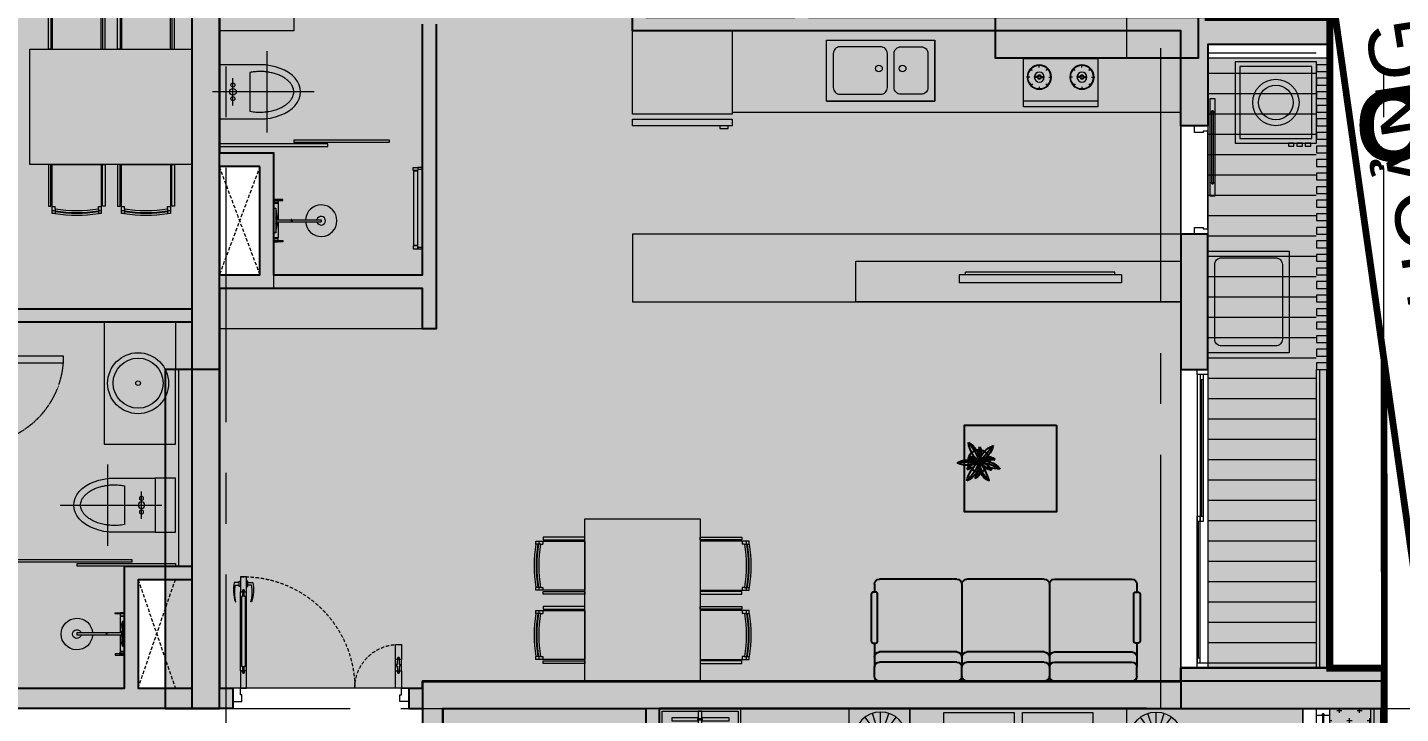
# Model space of a CAD drawing. Header units: millimetres. Extents: x -100356 to 314685, y 446 to 1273965.
# Drawn here: x 71724 to 81863, y 925713 to 930775 of the extents above; entities that cross this region are included whole.
import ezdxf
from ezdxf.enums import TextEntityAlignment as Align

# ---------------------------------------------------------------- set-up
doc = ezdxf.new("R2010")
doc.units = ezdxf.units.MM
for name, pattern in [('A1 - dp$0$DASHED2', [0.375, 0.25, -0.125]), ('A1 - dp$0$HIDDEN', [0.375, 0.25, -0.125]), ('CENTER', [2, 1.25, -0.25, 0.25, -0.25]), ('Dash', [6, 3, -3]), ('DASHED2', [0.375, 0.25, -0.125])]:
    doc.linetypes.add(name, pattern=pattern)
for name, color, linetype, lineweight in [('$0$TUONG 2', 2, 'Continuous', 35), ('20180221 BF$0$TUONG 2', 2, 'Continuous', 25), ('@ color hatch', 7, 'Continuous', 13), ('@LOUVER', 35, 'Continuous', 13), ('A.Concrete', 7, 'Continuous', 25), ('A1 - dp$0$A.Door', 4, 'Continuous', 13), ('A1 - dp$0$A.HACH 250', 250, 'Continuous', 5), ('A1 - dp$0$CUA', 5, 'Continuous', 9), ('A1 - dp$0$FURNITURE', 8, 'Continuous', 5), ('A1 - dp$0$KHCUA', 3, 'Continuous', 13), ('A1 - dp$0$TUONG 2', 2, 'Continuous', 25), ('A3 - dp$0$FURNITURE', 8, 'Continuous', 5), ('A3 - dp$0$TUONG 2', 2, 'Continuous', 25), ('B1 - tb$0$A.Wall', 2, 'Continuous', 25), ('B1 - tb$0$FURNITURE', 8, 'Continuous', 5), ('GJ', 1, 'Continuous', 13), ('Hatch-wall', 251, 'Continuous', 5), ('LC.HA', 250, 'Continuous', 9), ('LGI', 250, 'CENTER', 9), ('luoicot', 30, 'Continuous', 13), ('setback', 1, 'Continuous', 13), ('TEXT', 6, 'Continuous', 20), ('Text 35', 250, 'Continuous', 15), ('VL2 - tb$0$FURNITURE', 8, 'Continuous', 5)]:
    doc.layers.add(name, color=color, linetype=linetype, lineweight=lineweight)
doc.layers.add('STR', color=7, linetype='Continuous')
doc.styles.add('A1 - dp$0$GHICHU-C', font='Font - TrueType - Arial.ttf', dxfattribs={"width": 0.7})
doc.styles.add('ARIAL', font='Font - TrueType - Arial Bold.ttf')
doc.styles.add('arial_eng', font='ARIALNI.TTF')
doc.styles.add('VnArial', font='Font - TrueType - Arial.ttf')

# ---------------------------------------------------------------- blocks, each defined once
blk = doc.blocks.new('A1 - dp$0$A$C4168242D')
for points in [[(300, 750), (300, 0)], [(0, 400), (600, 400)], [(100, 350), (100, 50), (500, 50), (500, 350)], [(157, 276), (443, 276)], [(400, 150), (200, 150)]]:
    blk.add_lwpolyline(points)
for centre, radius in [((250, 150), 15), ((300, 150), 25), ((350, 150), 15)]:
    blk.add_circle(centre, radius)
blk.add_ellipse((300, 350), major_axis=(0, 300), ratio=0.666667, start_param=4.712389, end_param=7.853982)
blk.add_open_spline([(443, 276), (444, 283), (446, 291), (449, 313), (450, 328), (450, 356), (450, 370), (447, 399), (445, 413), (440, 440), (437, 453), (428, 478), (424, 490), (413, 512), (408, 522), (396, 540), (391, 547), (380, 560), (374, 566), (363, 576), (357, 580), (346, 588), (340, 591), (328, 595), (323, 597), (311, 599), (306, 600), (295, 600), (289, 600), (278, 597), (273, 596), (261, 591), (255, 588), (244, 581), (238, 577), (226, 567), (221, 561), (210, 548), (204, 541), (194, 525), (189, 517), (180, 499), (176, 489), (169, 469), (165, 459), (160, 437), (157, 426), (153, 404), (152, 392), (150, 369), (150, 357), (150, 333), (151, 321), (153, 298), (155, 287), (157, 276)], degree=3, knots=[4.428595, 4.428595, 4.428595, 4.428595, 4.521718, 4.521718, 4.681946, 4.681946, 4.842175, 4.842175, 5.002403, 5.002403, 5.162632, 5.162632, 5.32286, 5.32286, 5.483089, 5.483089, 5.615862, 5.615862, 5.748636, 5.748636, 5.88141, 5.88141, 6.014184, 6.014184, 6.146958, 6.146958, 6.279732, 6.279732, 6.412506, 6.412506, 6.545279, 6.545279, 6.678053, 6.678053, 6.810827, 6.810827, 6.943601, 6.943601, 7.076375, 7.076375, 7.209149, 7.209149, 7.341922, 7.341922, 7.474696, 7.474696, 7.60747, 7.60747, 7.740244, 7.740244, 7.873018, 7.873018, 8.005792, 8.005792, 8.137776, 8.137776, 8.137776, 8.137776])
blk = doc.blocks.new('A1 - dp$0$A$C588A0D6B')
for p, q in [((-122, -38), (123, -38)), ((-122, -59), (-122, -38)), ((123, -59), (-122, -59)), ((-11, -64), (-11, -211)), ((9, -65), (9, -211)), ((123, -38), (123, -59)), ((9, -211), (-11, -211)), ((9, -220), (-11, -220)), ((-11, -220), (-11, -507)), ((9, -220), (9, -507)), ((9, -507), (-11, -507))]:
    blk.add_line(p, q)
for points in [[(-178, -37), (-208, -37), (-208, -82), (-178, -82)], [(-208, -37), (-197, -37), (-197, -129), (-208, -129)], [(179, -37), (208, -37), (208, -82), (179, -82)], [(208, -37), (198, -37), (198, -129), (208, -129)]]:
    blk.add_lwpolyline(points, close=True)
blk.add_lwpolyline([(-11, -82), (-171, -82), (-171, -38), (172, -38), (172, -82), (9, -82)])
for centre, radius, start, end in [((0, 431), 505, 255.9943, 268.6524), ((0, 0), 65.5, 243.6552, 296.3448), ((0, 431), 505, 271.0236, 284.0057), ((-8, -215), 5.39, 127.2582, 232.7418), ((6, -215), 5.39, 307.2582, 52.7418), ((-1, -507), 155, 93.8501, 86.1499), ((-1, -507), 43, 104.0595, 75.9405)]:
    blk.add_arc(centre, radius, start, end)
blk = doc.blocks.new('A1 - dp$0$A$C722D3D91')
at = {"ltscale": 0.07}
for radius in [225, 185, 17]:
    blk.add_circle((0, 0), radius, dxfattribs=at)
blk = doc.blocks.new('*U204')
for points in [[(-700, 100), (-750, 100), (-750, 0), (-700, 0)], [(-50, 0), (-100, 0), (-100, -650), (-50, -650)], [(0, 100), (-50, 100), (-50, 0), (0, 0)]]:
    blk.add_lwpolyline(points, close=True)
at = {"linetype": 'A1 - dp$0$HIDDEN'}
blk.add_arc((-50, 0), 650, 180, 270, dxfattribs=at)
blk = doc.blocks.new('A1 - dp$0$1012')
for p, q in [((397, 222), (71, 222)), ((71, 222), (71, 202)), ((397, 202), (397, 222)), ((397, 192), (13, 192)), ((13, 192), (13, 169)), ((52, 169), (13, 169)), ((36, 169), (36, 192)), ((52, 169), (67, 169)), ((67, 169), (67, 192)), ((71, 202), (397, 202)), ((397, -192), (397, 192)), ((52, -169), (13, -169)), ((13, -169), (13, -192)), ((13, -192), (397, -192)), ((36, -192), (36, -169)), ((52, -169), (67, -169)), ((67, -192), (67, -169)), ((71, -202), (397, -202)), ((71, -222), (71, -202)), ((397, -202), (397, -222)), ((397, -222), (71, -222))]:
    blk.add_line(p, q)
at = {"extrusion": (0, 0, -1)}
for centre, major_axis, start_param, end_param in [((1073, 0), (759, 759), 3.768877, 4.085105), ((1073, 0), (748, 748), 3.766561, 4.087421), ((1094, 0), (759, 759), 3.768877, 4.085105), ((1094, 0), (748, 748), 3.766561, 4.087421)]:
    blk.add_ellipse(centre, major_axis=major_axis, ratio=1, start_param=start_param, end_param=end_param, dxfattribs=at)
blk = doc.blocks.new('A1 - dp$0$ban an 4ng')
at = {"layer": 'A1 - dp$0$FURNITURE'}
blk.add_lwpolyline([(1200, 0), (0, 0), (0, -850), (1200, -850)], close=True, dxfattribs=at)
at = {"layer": 'A1 - dp$0$FURNITURE', "extrusion": (2.97971e-18, -2.13827e-28, -1), "xscale": 0.9444444444444446, "yscale": 0.9444444444444446, "zscale": -0.9444444444444446, "rotation": 270.0000000020186}
for p in [(-342, 375), (-853, 375)]:
    blk.add_blockref('A1 - dp$0$1012', p, dxfattribs=at)
at = {"layer": 'A1 - dp$0$FURNITURE', "xscale": 0.9444444444444446, "yscale": 0.9444444444444446, "zscale": 0.9444444444444446, "rotation": 90}
for p in [(342, -1225), (853, -1225)]:
    blk.add_blockref('A1 - dp$0$1012', p, dxfattribs=at)
blk = doc.blocks.new('2B1')
at = {"layer": '@ color hatch'}
h = blk.add_hatch(color=151, dxfattribs=at)
h.dxf.hatch_style = 1
h.paths.add_polyline_path([(150, 8700), (3100, 8700), (3100, 9800), (150, 9800)])
h.paths.add_polyline_path([(3300, 9600), (3300, 8500), (150, 8500), (150, 8300), (100, 8300), (100, 2500), (200, 2500), (200, 1050), (600, 1050), (600, 150), (7500, 150), (7500, 2500), (7600, 2500), (7600, 3550), (6500, 3550), (6500, 5600), (6100, 5600), (6100, 6400), (6400, 6400), (6400, 9600), (6300, 9600), (6300, 9600)])
h.paths.add_polyline_path([(7650, 3650), (6600, 3650), (6600, 6900), (7650, 6900)])
at = {"layer": 'Hatch-wall', "ltscale": 0.5}
h = blk.add_hatch(color=256, dxfattribs=at)
h.dxf.hatch_style = 1
h.paths.add_polyline_path([(1800, 1900), (1700, 1900), (1700, 150), (600, 150), (600, 1050), (100, 1050), (100, 2850), (1700, 2850), (1700, 2650), (1800, 2650), (1800, 2950), (100, 2950), (100, 8500), (550, 8500), (550, 8700), (100, 8700), (100, 9800), (-100, 9800), (-100, 0), (1850, 0), (1850, 150), (1800, 150)])
h.paths.add_polyline_path([(100, 150), (100, 950), (500, 950), (500, 150)], flags=16)
at = {"layer": '@ color hatch', "color": 7, "linetype": 'Dash', "ltscale": 10, "const_width": 10}
blk.add_lwpolyline([(3300, 9600), (3300, 8500), (150, 8500), (150, 8300), (100, 8300), (100, 2500), (200, 2500), (200, 1050), (600, 1050), (600, 150), (7500, 150), (7500, 2500), (7600, 2500), (7600, 3550), (6500, 3550), (6500, 5600), (6100, 5600), (6100, 6400), (6400, 6400), (6400, 8300), (6300, 8300), (6300, 9600)], close=True, dxfattribs=at)
at = {"layer": '@LOUVER', "ltscale": 0.5, "elevation": 0}
blk.add_lwpolyline([(225, 2500), (100, 2500), (100, 2850), (225, 2850)], close=True, dxfattribs=at)
at = {"layer": 'A1 - dp$0$A.HACH 250', "linetype": 'A1 - dp$0$DASHED2', "ltscale": 100}
for p, q in [((500, 950), (225, 150, 0)), ((500, 150), (225, 950, 0))]:
    blk.add_line(p, q, dxfattribs=at)
at = {"layer": 'A1 - dp$0$CUA'}
for points in [[(950, 1070), (225, 1070), (225, 1050), (950, 1050)], [(546, 1080), (1396, 1080), (1396, 1100), (546, 1100)]]:
    blk.add_lwpolyline(points, close=True, dxfattribs=at)
at = {"layer": 'A1 - dp$0$FURNITURE'}
for points in [[(100, 2850), (750, 2850), (750, 1950), (225, 1950), (225, 2500), (100, 2500)], [(375, 1300), (225, 1300), (225, 1700), (375, 1700)]]:
    blk.add_lwpolyline(points, close=True, dxfattribs=at)
at = {"layer": 'A1 - dp$0$TUONG 2', "ltscale": 0.5}
blk.add_lwpolyline([(-100, 0), (1850, 0), (1850, 150), (1800, 150), (1800, 1900), (1700, 1900), (1700, 150), (600, 150), (600, 1050), (100, 1050), (100, 2850), (1700, 2850), (1700, 2650), (1800, 2650), (1800, 2950), (100, 2950), (100, 8500), (550, 8500), (550, 8700), (100, 8700), (100, 9800), (0, 9800)], dxfattribs=at)
at = {"layer": 'A1 - dp$0$TUONG 2', "ltscale": 0.5, "elevation": 0}
blk.add_lwpolyline([(-100, 0), (-100, 9800), (0, 9800)], dxfattribs=at)
at = {"layer": 'A1 - dp$0$TUONG 2', "ltscale": 0.5}
blk.add_lwpolyline([(100, 150), (100, 950), (500, 950), (500, 150)], close=True, dxfattribs=at)
at = {"layer": 'A1 - dp$0$CUA', "xscale": -1, "rotation": 270}
blk.add_blockref('*U204', (1700, 2650), dxfattribs=at)
at = {"layer": 'A1 - dp$0$FURNITURE'}
blk.add_blockref('A1 - dp$0$ban an 4ng', (100, 4865), dxfattribs=at)
at = {"layer": 'A1 - dp$0$FURNITURE', "xscale": -1}
blk.add_blockref('A1 - dp$0$A$C722D3D91', (500, 2400), dxfattribs=at)
at = {"layer": 'A1 - dp$0$FURNITURE', "rotation": 270}
blk.add_blockref('A1 - dp$0$A$C4168242D', (325, 1800), dxfattribs=at)
at = {"layer": 'A1 - dp$0$FURNITURE', "extrusion": (-2.97971e-18, 2.15411e-27, -1), "xscale": -0.7500000000000027, "yscale": 0.7500000000000027, "zscale": -0.7500000000000027, "rotation": 270}
blk.add_blockref('A1 - dp$0$A$C588A0D6B', (-572, 550), dxfattribs=at)
at = {"layer": 'A1 - dp$0$FURNITURE', "style": 'arial_eng'}
blk.add_attdef('AC', text='', height=300, dxfattribs=at).set_placement((7131, 6569, 0), align=Align.MIDDLE)
blk = doc.blocks.new('A1 - dp$0$A$C6E1257E0')
at = {"linetype": 'Continuous'}
blk.add_lwpolyline([(30.5, 0), (64.5, 0), (64.5, 8.5), (30.5, 8.5)], close=True, dxfattribs=at)
blk.add_lwpolyline([(39, 8.5), (39, 42.5, -0.1327536), (166.5, 34), (166.5, 29.75, 0.1152164), (56, 34), (56, 8.5)], format="xyb", dxfattribs=at)
blk = doc.blocks.new('A1 - dp$0$cua vao can ho')
at = {"layer": 'A1 - dp$0$A.HACH 250', "linetype": 'A1 - dp$0$DASHED2', "ltscale": 100}
for centre, radius, start, end in [((-78, 0), 822, 88.4513, 180), ((-1222, 0), 322, 0, 93.9546)]:
    blk.add_arc(centre, radius, start, end, dxfattribs=at)
at = {"layer": 'A1 - dp$0$CUA'}
for p, q in [((-100, 128), (-100, 711)), ((-56, 128), (-56, 711)), ((-1244, 128), (-1244, 210)), ((-1200, 128), (-1200, 210))]:
    blk.add_line(p, q, dxfattribs=at)
for points in [[(-56, 822), (-56, 804), (-56, 711), (-72, 711), (-73, 726), (-83, 726), (-83, 711), (-100, 711), (-100, 822)], [(-73, 726), (-71, 676), (-64, 676), (-64, 161), (-71, 161), (-73, 111), (-83, 111), (-83, 128), (-84, 161), (-92, 161), (-92, 676), (-84, 676), (-83, 726)], [(-1244, 321), (-1244, 304), (-1244, 210), (-1228, 210), (-1227, 226), (-1217, 226), (-1217, 210), (-1200, 210), (-1200, 321)], [(-1227, 226), (-1229, 176), (-1236, 176), (-1236, 161), (-1229, 161), (-1227, 111), (-1217, 111), (-1217, 128), (-1216, 161), (-1208, 161), (-1208, 176), (-1216, 176), (-1217, 226)], [(-1217, 128), (-1217, 111), (-1227, 111), (-1228, 128), (-1244, 128), (-1244, 1), (-1244, 0), (-1200, 0), (-1200, 11), (-1200, 128)], [(-83, 128), (-83, 111), (-73, 111), (-72, 128), (-56, 128), (-56, 1), (-56, 0), (-100, 0), (-100, 11), (-100, 128)], [(-1233, -50), (-1244, -50), (-1244, 0), (-1300, 0), (-1300, -100), (-1275, -100), (-1233, -100)], [(-67, -50), (-56, -50), (-56, 0), (0, 0), (0, -100), (-25, -100), (-67, -100)]]:
    blk.add_lwpolyline(points, close=True, dxfattribs=at)
blk.add_lwpolyline([(-1244, 0), (-56, 0)], dxfattribs=at)
at = {"layer": 'A1 - dp$0$CUA', "yscale": 1.111111111007631, "zscale": 1.111111111007631}
for p, xscale, rotation in [((-100, 822), -1.111111111007631, 89.99998306033208), ((-56, 822), 1.111111111007631, 269.9999830603322)]:
    blk.add_blockref('A1 - dp$0$A$C6E1257E0', p, dxfattribs=dict(at, xscale=xscale, rotation=rotation))
blk = doc.blocks.new('A1 - dp$0$A$C6FE626A3')
for p, q in [((-90, 606), (-150, 606)), ((-150, -594), (-150, 606)), ((-90, -594), (-90, 606)), ((-90, 557), (-70, 557)), ((-70, -545), (-70, 557)), ((-90, -594), (-150, -594)), ((-90, -545), (-70, -545))]:
    blk.add_line(p, q)
blk = doc.blocks.new('A1 - dp$0$sofa')
for p, q in [((0, -571), (0, 0)), ((38, 38), (104, 38)), ((282, 38), (104, 38)), ((141, -571), (141, 0)), ((217, -571), (217, 0)), ((716, 38), (658, 38)), ((754, -571), (754, 0)), ((0, -1217), (0, -646)), ((716, -608), (38, -608)), ((141, -646), (141, -1217)), ((217, -646), (217, -1217)), ((754, -646), (754, -1217)), ((0, -1292), (0, -1863)), ((38, -1255), (104, -1255)), ((716, -1255), (104, -1255)), ((141, -1292), (141, -1863)), ((217, -1292), (217, -1863)), ((754, -1292), (754, -1863)), ((38, -1901), (104, -1901)), ((282, -1901), (104, -1901)), ((716, -1901), (658, -1901))]:
    blk.add_line(p, q)
for points in [[(644, 61), (296, 61, 0.414214), (282, 47), (282, 28, 0.414214), (296, 14), (644, 14, 0.414214), (658, 28), (658, 47, 0.414214)], [(644, -1924), (296, -1924, -0.414214), (282, -1910), (282, -1891, -0.414214), (296, -1877), (644, -1877, -0.414214), (658, -1891), (658, -1910, -0.414214)]]:
    blk.add_lwpolyline(points, format="xyb", close=True)
blk.add_lwpolyline([(1890, -555), (1250, -555), (1250, -1235), (1890, -1235)], close=True)
blk.add_circle((1627, -1130), 80.6)
for centre, radius, start, end in [((38, 0), 37.7, 90, 180), ((104, 0), 37.7, 0, 90), ((179, 0), 37.7, 0, 90), ((716, 0), 37.7, 0, 90), ((38, -571), 37.7, 180, 270), ((104, -571), 37.7, 270, 0), ((179, -571), 37.7, 270, 0), ((716, -571), 37.7, 270, 0), ((38, -646), 37.7, 90, 180), ((104, -646), 37.7, 0, 90), ((179, -646), 37.7, 0, 90), ((716, -646), 37.7, 0, 90), ((1477, -1093), 150, 346.3603, 52.9474), ((1796, -981), 228, 178.2222, 197.8583), ((1223, -1180), 401, 8.0959, 30.7226), ((1353, -1031), 283, 345.0604, 4.0737), ((1521, -1059), 124, 335.9893, 22.84), ((1594, -1056), 62.7, 334.5276, 48.0163), ((1589, -1013), 116, 199.4342, 287.4357), ((1402, -1395), 347, 51.5416, 77.1764), ((1657, -878), 252, 226.1483, 260.3711), ((1675, -1022), 118, 186.5073, 242.3609), ((1500, -1141), 121, 8.5552, 61.3289), ((1835, -910), 304, 204.7599, 224.6473), ((1582, -967), 167, 284.1284, 340.1468), ((2072, -1493), 575, 125.4464, 140.7382), ((1772, -1170), 150, 102.2423, 161.7321), ((1686, -1227), 114, 66.7315, 107.3971), ((1623, -1280), 157, 94.4073, 156.4431), ((1435, -996), 226, 281.2486, 323.9899), ((1735, -1455), 348, 109.6318, 136.9416), ((1544, -1172), 49.4, 77.3557, 164.3532), ((1570, -1231), 102, 81.6389, 135.6255), ((1786, -1860), 758, 106.3355, 112.415), ((1549, -1147), 69.2, 281.4267, 10.9877), ((1247, -1065), 350, 334.6853, 342.4501), ((1508, -1124), 107, 301.9055, 355.1859), ((1771, -1215), 176, 174.3326, 205.2804), ((1044, -1193), 576, 350.24, 6.1148), ((1462, -1204), 173, 330.2411, 25.809), ((1771, -1215), 176, 150.7697, 151.9367), ((1796, -981), 228, 219.15, 261.389), ((1891, -1027), 289, 200.5138, 216.0242), ((1504, -1496), 388, 48.5745, 72.3842), ((1669, -1151), 48.5, 222.8374, 256.9786), ((1623, -1280), 157, 28.0484, 84.6491), ((1727, -2147), 1024, 89.91, 94.502), ((1609, -1189), 50.1, 349.1166, 38.9556), ((1675, -1004), 130, 272.4374, 295.2956), ((38, -1217), 37.7, 180, 270), ((38, -1292), 37.7, 90, 180), ((104, -1217), 37.7, 270, 0), ((104, -1292), 37.7, 0, 90), ((179, -1217), 37.7, 270, 0), ((179, -1292), 37.7, 0, 90), ((716, -1217), 37.7, 270, 0), ((716, -1292), 37.7, 0, 90), ((38, -1863), 37.7, 180, 270), ((104, -1863), 37.7, 270, 0), ((179, -1863), 37.7, 270, 0), ((716, -1863), 37.7, 270, 0)]:
    blk.add_arc(centre, radius, start, end)
blk = doc.blocks.new('A1 - dp$0$mb-tulanh700x735')
for p, q in [((279, 700), (279, 720)), ((279, 720), (340, 720)), ((340, 720), (340, 700)), ((368, 700), (-368, 700)), ((-368, 700), (-368, 651)), ((-368, 651), (368, 651)), ((368, 614), (-368, 614)), ((-368, 614), (-368, 0)), ((340, 700), (279, 700)), ((368, 651), (368, 700)), ((368, 0), (368, 614)), ((-368, 0), (368, 0))]:
    blk.add_line(p, q)
blk = doc.blocks.new('A1 - dp$0$bep')
at = {"layer": 'A1 - dp$0$FURNITURE'}
for p, q in [((0, 358), (0, 0)), ((549, 358), (0, 358)), ((117, 290), (117, 313)), ((432, 290), (432, 313)), ((549, 0), (549, 358)), ((47, 220), (23, 220)), ((67, 269), (51, 286)), ((103, 224), (80, 224)), ((103, 216), (80, 216)), ((131, 224), (153, 224)), ((131, 216), (153, 216)), ((166, 269), (183, 286)), ((187, 220), (210, 220)), ((362, 220), (339, 220)), ((383, 269), (366, 286)), ((418, 224), (396, 224)), ((418, 216), (396, 216)), ((446, 224), (469, 224)), ((446, 216), (469, 216)), ((482, 269), (498, 286)), ((502, 220), (526, 220)), ((67, 170), (51, 153)), ((117, 149), (117, 126)), ((166, 170), (183, 153)), ((383, 170), (366, 153)), ((432, 149), (432, 126)), ((482, 170), (498, 153)), ((549, 45), (0, 45)), ((0, 0), (549, 0))]:
    blk.add_line(p, q, dxfattribs=at)
for centre, radius in [((117, 220), 90), ((117, 220), 85.5), ((432, 220), 90), ((432, 220), 85.5), ((117, 220), 36.9), ((117, 220), 14.7), ((117, 220), 8.24), ((432, 220), 36.9), ((432, 220), 14.7), ((432, 220), 8.24)]:
    blk.add_circle(centre, radius, dxfattribs=at)
blk = doc.blocks.new('A1 - dp$0$crua 450x830')
at = {"layer": 'A1 - dp$0$FURNITURE'}
blk.add_lwpolyline([(400, 10), (-400, 10), (-400, 460), (400, 460)], close=True, dxfattribs=at)
blk.add_lwpolyline([(-400, 10), (400, 10), (400, 460)], dxfattribs=at)
for points in [[(-300, 60), (0, 60, 0.4142136), (50, 110), (50, 360, 0.4142136), (0, 410), (-300, 410, 0.4142136), (-350, 360), (-350, 110, 0.4142136)], [(100, 110), (100, 360, -0.4142136), (150, 410), (300, 410, -0.4142136), (350, 360), (350, 110, -0.4142136), (300, 60), (150, 60, -0.4142136)]]:
    blk.add_lwpolyline(points, format="xyb", close=True, dxfattribs=at)
for centre in [(-12.5, 250), (162.5, 250)]:
    blk.add_circle(centre, 25, dxfattribs=at)
blk = doc.blocks.new('A1 - dp$0$A$C487079A1')
for points in [[(34, 589), (34, 600), (0, 600), (0, 589)], [(68, 578), (68, 600), (34, 600), (34, 578)], [(34, 0), (34, 11), (0, 11), (0, 0)], [(68, 22), (68, 0), (34, 0), (34, 22)]]:
    blk.add_lwpolyline(points, close=True)
blk.add_lwpolyline([(34, 147), (34, 27), (67, 27), (67, 573), (34, 573), (34, 147)])
blk = doc.blocks.new('*U409')
at = {"layer": 'A3 - dp$0$FURNITURE'}
for p, q in [((0, 100), (2200, 100)), ((0, 75), (2200, 75)), ((0, 25), (2200, 25)), ((0, 0), (2200, 0))]:
    blk.add_line(p, q, dxfattribs=at)
blk = doc.blocks.new('*U269')
for p, q in [((50, 0), (1538, 0)), ((100, 0), (100, -30)), ((1488, 0), (1488, -30)), ((1538, 0), (1538, -30)), ((50, -30), (1538, -30)), ((1488, -35), (1488, -65)), ((1488, -35), (2975, -35)), ((1488, -65), (2975, -65)), ((1538, -35), (1538, -65)), ((2925, -35), (2925, -65))]:
    blk.add_line(p, q)
at = {"color": 8}
for p, q in [((100, -15), (1488, -15)), ((1538, -50), (2925, -50))]:
    blk.add_line(p, q, dxfattribs=at)
for points in [[(0, 0), (50, 0), (50, -110), (0, -110)], [(2975, 0), (3025, 0), (3025, -110), (2975, -110)]]:
    blk.add_lwpolyline(points, close=True)
for points in [[(2975, 0), (50, 0)], [(2975, -110), (50, -110)]]:
    blk.add_lwpolyline(points)
at = {"layer": 'A1 - dp$0$KHCUA', "style": 'A1 - dp$0$GHICHU-C', "flags": 1}
for tag, p in [('KICH_THUOC', (450, -300)), ('TEN_CUA', (450, -184)), ('QUI_CACH', (450, -421))]:
    blk.add_attdef(tag, text='', height=50, dxfattribs=at).set_placement(p, align=Align.MIDDLE)
blk = doc.blocks.new('*U407')
at = {"layer": 'A1 - dp$0$A.Door'}
for p, q in [((117, 380), (117, 900)), ((152, 900), (152, 380)), ((100, 40), (100, 760))]:
    blk.add_line(p, q, dxfattribs=at)
for points in [[(152, 1000), (152, 900), (140, 900), (140, 910), (130, 910), (130, 900), (117, 900), (117, 1000)], [(100, 800), (100, 760), (65, 760), (65, 750), (0, 750), (0, 800)], [(130, 380), (130, 370), (140, 370), (140, 380), (152, 380), (152, 280), (117, 280), (117, 380)], [(65, 50), (65, 40), (100, 40), (100, 0), (0, 0), (0, 50)]]:
    blk.add_lwpolyline(points, close=True, dxfattribs=at)
at = {"layer": 'A1 - dp$0$A.HACH 250', "linetype": 'A1 - dp$0$DASHED2'}
blk.add_lwpolyline([(130, 910), (140, 910), (140, 370), (130, 370)], close=True, dxfattribs=at)
blk = doc.blocks.new('VL2 - tb$0$MBMAYGIAT')
at = {"layer": 'VL2 - tb$0$FURNITURE', "linetype": 'ByBlock'}
for points in [[(0, -350), (700, -350), (700, 350), (0, 350)], [(40, -310), (660, -310), (660, 310), (40, 310)], [(700, 253), (726, 253), (726, 300), (700, 300)], [(700, 180), (726, 180), (726, 228), (700, 228)], [(700, 108), (726, 108), (726, 155), (700, 155)]]:
    blk.add_lwpolyline(points, close=True, dxfattribs=at)
for radius in [200, 150]:
    blk.add_circle((350, 0), radius, dxfattribs=at)
blk = doc.blocks.new('2B2')
at = {"layer": '@ color hatch', "ltscale": 0.5}
h = blk.add_hatch(color=141, dxfattribs=at)
h.dxf.hatch_style = 1
h.paths.add_polyline_path([(8300, 1700), (8300, 6300), (7900, 6300), (7900, 6600), (8300, 6600), (8300, 7700), (7400, 7700), (7400, 8200), (8300, 8200), (8300, 11100), (7100, 11100), (7100, 11000), (5600, 11000), (5600, 11100), (4950, 11100), (4950, 10700), (4250, 10700), (4250, 11100), (1250, 11100), (1250, 9800), (1200, 9800), (1201, 5600), (1600, 5600), (1600, 4600), (1200, 4600), (1200, 1650), (2700, 1650), (2700, 1700)])
h.paths.add_polyline_path([(8500, 1800), (9400, 1800), (9400, 6300), (8500, 6300)])
at = {"layer": 'A1 - dp$0$A.HACH 250'}
h = blk.add_hatch(dxfattribs=at)
h.set_pattern_fill('_USER', color=256, scale=150, angle=180, pattern_type=0)
h.set_pattern_definition([(180, (-52270.26, -217212.52), (-6e-14, -150), [])])
edge = h.paths.add_edge_path()
edge.add_line((8500, 6400), (8500, 4900))
edge.add_line((8500, 4900), (8500, 4900))
edge.add_line((8500, 4900), (8500, 1800))
edge.add_line((8500, 1800), (9300, 1800))
edge.add_line((9300, 1800), (9300, 3969))
edge.add_line((9300, 3969), (9300, 6400))
edge.add_line((9300, 6400), (8400, 6400))
at = {"layer": 'Hatch-wall', "ltscale": 0.5}
h = blk.add_hatch(color=256, dxfattribs=at)
h.dxf.hatch_style = 1
h.paths.add_polyline_path([(1675, 11100), (1200, 11100), (1200, 7500), (3050, 7500), (3050, 7700), (3050, 7800), (3250, 7800), (3250, 7700), (3150, 7700), (3150, 7400), (2800, 7400), (2800, 7300), (2700, 7300), (2700, 7400), (1200, 7400), (1200, 5600), (1600, 5600), (1600, 4700), (2700, 4700), (2700, 6550), (2800, 6550), (2800, 4300), (2700, 4300), (2700, 4600), (1200, 4600), (1200, 1650), (1300, 1650), (1300, 1500), (1000, 1500), (1000, 11300), (1675, 11300)])
h.paths.add_polyline_path([(1500, 5500), (1200, 5500), (1200, 4700), (1500, 4700)], flags=16)
h = blk.add_hatch(color=256, dxfattribs=at)
h.dxf.hatch_style = 1
h.paths.add_polyline_path([(8500, 1800), (9800, 1800), (9800, 1500), (2600, 1500), (2600, 1650), (2700, 1650), (2700, 1700), (8300, 1700), (8300, 1800), (8500, 1800)])
h.paths.add_polyline_path([(8500, 4000), (8500, 5000), (8300, 5000), (8300, 4900), (8300, 4000)])
h.paths.add_polyline_path([(4250, 6700), (4350, 6700), (4350, 6600), (5450, 6600), (5450, 6700), (5550, 6700), (5550, 6600), (8300, 6600), (8300, 6600), (9400, 6600), (9400, 6400), (8500, 6400), (8500, 5800), (8300, 5800), (8300, 6500), (4250, 6500)])
h.paths.add_polyline_path([(8300, 11300), (3775, 11300), (3775, 11100), (4250, 11100), (4250, 7800), (4150, 7800), (4150, 7700), (4250, 7700), (4250, 7600), (4350, 7600), (4350, 7700), (4350, 11100), (8300, 11100), (8300, 10700), (8500, 10700), (8500, 11300)])
at = {"layer": '20180221 BF$0$TUONG 2', "ltscale": 0.5, "elevation": 0}
for points in [[(1200, 7400), (1200, 5600), (1600, 5600), (1600, 4700), (2700, 4700), (2700, 6550)], [(2800, 6550), (2800, 4300), (2700, 4300), (2700, 4600), (1200, 4600), (1200, 1650), (1300, 1650), (1300, 1500), (1000, 1500), (1000, 11300)]]:
    blk.add_lwpolyline(points, dxfattribs=at)
blk.add_lwpolyline([(1500, 5500), (1200, 5500), (1200, 4700), (1500, 4700)], close=True, dxfattribs=at)
at = {"layer": '@ color hatch', "color": 7, "linetype": 'Dash', "ltscale": 10, "const_width": 10, "elevation": 0}
blk.add_lwpolyline([(1200, 9800), (1201, 5600), (1600, 5600), (1600, 4600), (1200, 4600), (1200, 1650), (2700, 1650), (2700, 1700), (8300, 1700), (8300, 6300), (7900, 6300), (7900, 6600)], dxfattribs=at)
at = {"layer": '@ color hatch', "color": 7, "linetype": 'Dash', "ltscale": 10, "const_width": 10}
blk.add_lwpolyline([(8500, 1800), (9400, 1800), (9400, 6300), (8500, 6300)], close=True, dxfattribs=at)
at = {"layer": 'A1 - dp$0$A.HACH 250', "linetype": 'A1 - dp$0$DASHED2', "ltscale": 100}
for p, q in [((1500, 5500, 0), (1200, 4700, 0)), ((1500, 4700, 0), (1200, 5500, 0))]:
    blk.add_line(p, q, dxfattribs=at)
at = {"layer": 'A1 - dp$0$A.HACH 250', "elevation": 0}
for points in [[(9302, 6200), (9402, 6200), (9402, 6250), (9302, 6250)], [(9302, 6100), (9402, 6100), (9402, 6150), (9302, 6150)], [(9302, 6000), (9402, 6000), (9402, 6050), (9302, 6050)], [(9302, 5900), (9402, 5900), (9402, 5950), (9302, 5950)], [(9302, 5800), (9402, 5800), (9402, 5850), (9302, 5850)], [(9302, 5700), (9402, 5700), (9402, 5750), (9302, 5750)], [(9302, 5600), (9402, 5600), (9402, 5650), (9302, 5650)], [(9302, 5500), (9402, 5500), (9402, 5550), (9302, 5550)], [(9302, 5400), (9402, 5400), (9402, 5450), (9302, 5450)], [(9302, 5300), (9402, 5300), (9402, 5350), (9302, 5350)], [(9302, 5200), (9402, 5200), (9402, 5250), (9302, 5250)], [(9302, 5100), (9402, 5100), (9402, 5150), (9302, 5150)], [(9302, 5000), (9402, 5000), (9402, 5050), (9302, 5050)], [(9302, 4900), (9402, 4900), (9402, 4950), (9302, 4950)], [(9302, 4800), (9402, 4800), (9402, 4850), (9302, 4850)], [(9302, 4700), (9402, 4700), (9402, 4750), (9302, 4750)], [(9302, 4600), (9402, 4600), (9402, 4650), (9302, 4650)], [(9302, 4500), (9402, 4500), (9402, 4550), (9302, 4550)], [(9302, 4400), (9402, 4400), (9402, 4450), (9302, 4450)], [(9302, 4300), (9402, 4300), (9402, 4350), (9302, 4350)], [(9302, 4200), (9402, 4200), (9402, 4250), (9302, 4250)], [(9302, 4100), (9402, 4100), (9402, 4150), (9302, 4150)], [(9302, 4000), (9402, 4000), (9402, 4050), (9302, 4050)]]:
    blk.add_lwpolyline(points, close=True, dxfattribs=at)
at = {"layer": 'A1 - dp$0$CUA'}
blk.add_line((8300, 5800, 0), (8300, 5000, 0), dxfattribs=at)
for points in [[(1753, 5677), (1753, 5697), (2453, 5697), (2453, 5677)], [(1200, 5667), (1200, 5647), (2000, 5647), (2000, 5667)]]:
    blk.add_lwpolyline(points, close=True, dxfattribs=at)
at = {"layer": 'A1 - dp$0$CUA', "elevation": 0}
blk.add_lwpolyline([(8300, 4000), (8300, 1800)], dxfattribs=at)
at = {"layer": 'A1 - dp$0$FURNITURE'}
blk.add_line((2700, 4300, 0), (1200, 4300, 0), dxfattribs=at)
at = {"layer": 'A1 - dp$0$FURNITURE', "elevation": 0}
blk.add_lwpolyline([(1750, 7045), (1750, 6500), (1200, 6500), (1200, 7400), (1750, 7400), (1750, 7045)], dxfattribs=at)
for points in [[(4987, 5900), (8300, 5900), (8300, 6500), (4987, 6500)], [(8300, 5000), (4250, 5000), (4250, 4500), (8300, 4500)], [(8500, 4875), (9100, 4875), (9100, 4125), (8500, 4125)], [(8300, 4500), (5900, 4500), (5900, 4800), (8300, 4800)]]:
    blk.add_lwpolyline(points, close=True, dxfattribs=at)
blk.add_lwpolyline([(8600, 4825), (9000, 4825, -0.414214), (9050, 4775), (9050, 4225, -0.414214), (9000, 4175), (8600, 4175, -0.414214), (8550, 4225), (8550, 4775, -0.414214)], format="xyb", close=True, dxfattribs=at)
at = {"layer": 'A1 - dp$0$TUONG 2', "elevation": 0}
blk.add_lwpolyline([(4250, 6700), (4350, 6700), (4350, 6600), (5450, 6600), (5450, 6700), (5550, 6700), (5550, 6600), (8300, 6600), (8300, 6600), (9400, 6600), (9400, 6400), (8500, 6400), (8500, 5800), (8300, 5800), (8300, 6500), (4250, 6500)], close=True, dxfattribs=at)
at = {"layer": 'A1 - dp$0$TUONG 2', "ltscale": 0.5, "elevation": 0}
for points in [[(1200, 5500), (1200, 4700)], [(2600, 1650), (2700, 1650), (2700, 1700), (8300, 1700), (8300, 1800), (8500, 1800), (8500, 1800)], [(8500, 1800), (9800, 1800), (9800, 1500)], [(2600, 1650), (2600, 1500), (2700, 1500)]]:
    blk.add_lwpolyline(points, dxfattribs=at)
blk.add_lwpolyline([(8300, 5000), (8300, 4000), (8500, 4000), (8500, 5000)], close=True, dxfattribs=at)
at = {"layer": 'A1 - dp$0$A.Door'}
blk.add_blockref('*U407', (8400, 5000, 0), dxfattribs=at)
at = {"layer": 'A1 - dp$0$A.Door', "extrusion": (0, 0, -1), "xscale": -0.7272727265428539, "yscale": 0.7272727265428539, "zscale": -0.7272727265428539, "rotation": 270}
blk.add_blockref('*U269', (-8420, 1800, 0), dxfattribs=at)
at = {"layer": 'A1 - dp$0$FURNITURE', "extrusion": (2.97971e-18, -2.01948e-28, -1), "zscale": -1, "rotation": 180}
blk.add_blockref('A1 - dp$0$mb-tulanh700x735', (-4618, 6500, 0), dxfattribs=at)
at = {"layer": 'A1 - dp$0$FURNITURE'}
for name, p, rotation in [('A1 - dp$0$A$C4168242D', (1150, 6350, 0), 270), ('A1 - dp$0$A$C6FE626A3', (7268, 4790, 0), 90)]:
    blk.add_blockref(name, p, dxfattribs=dict(at, rotation=rotation))
at = {"layer": 'A1 - dp$0$FURNITURE', "ltscale": 2, "xscale": -1}
blk.add_blockref('A1 - dp$0$bep', (7687, 5939, 0), dxfattribs=at)
at = {"layer": 'A1 - dp$0$FURNITURE', "ltscale": 2, "xscale": 0.8571428571428571, "yscale": 0.8571428571428571, "zscale": 0.8571428571428571, "rotation": 270}
blk.add_blockref('VL2 - tb$0$MBMAYGIAT', (9002, 6271, 0), dxfattribs=at)
at = {"layer": 'A1 - dp$0$FURNITURE', "extrusion": (-2.97971e-18, -2.01948e-28, -1), "xscale": -1, "zscale": -1, "rotation": 180}
blk.add_blockref('A1 - dp$0$A$C487079A1', (-2700, 5491, 0), dxfattribs=at)
at = {"layer": 'A1 - dp$0$FURNITURE', "extrusion": (-2.97971e-18, 2.15411e-27, -1), "xscale": -0.7500000000000022, "yscale": 0.7500000000000022, "zscale": -0.7500000000000022, "rotation": 270}
blk.add_blockref('A1 - dp$0$A$C588A0D6B', (-1572, 5100, 0), dxfattribs=at)
at = {"layer": 'A1 - dp$0$TUONG 2', "ltscale": 0.5}
blk.add_blockref('A1 - dp$0$crua 450x830', (6083, 5972, 0), dxfattribs=at)
at = {"layer": 'A1 - dp$0$TUONG 2', "xscale": -1, "rotation": 270}
for name, p in [('A1 - dp$0$sofa', (7938, 1700, 0)), ('A1 - dp$0$ban an 4ng', (4750, 1700, 0))]:
    blk.add_blockref(name, p, dxfattribs=at)
at = {"layer": 'A1 - dp$0$TUONG 2', "xscale": -1}
blk.add_blockref('A1 - dp$0$cua vao can ho', (1300, 1650, 0), dxfattribs=at)
at = {"layer": 'A3 - dp$0$TUONG 2', "extrusion": (0, 0, -1), "zscale": -1, "rotation": 90}
blk.add_blockref('*U409', (-9302, 1800, 0), dxfattribs=at)
at = {"color": 1, "ltscale": 0.5, "style": 'arial_eng'}
blk.add_attdef('AC', (8576, 4379, 0), '', height=300, dxfattribs=at)
blk = doc.blocks.new('*U537')
at = {"layer": 'A3 - dp$0$FURNITURE'}
for p, q in [((0, 100), (2200, 100)), ((0, 75), (2200, 75)), ((0, 25), (2200, 25)), ((0, 0), (2200, 0))]:
    blk.add_line(p, q, dxfattribs=at)
blk = doc.blocks.new('B1 - tb$0$Bed 1600')
at = {"linetype": 'Continuous'}
for p, q in [((2, -80), (2, 0)), ((2, 0), (66, 0)), ((66, 0), (66, -80)), ((12, -1.2), (32.8, -1.2)), ((12, -14.4), (12, -1.2)), ((32.8, -1.2), (32.8, -14.4)), ((35.2, -1.2), (56, -1.2)), ((35.2, -14.4), (35.2, -1.2)), ((56, -1.2), (56, -16.4)), ((2, -14.4), (48.8, -14.4)), ((66, -29.6), (48.8, -14.4)), ((48.8, -14.4), (48.8, -29.6)), ((48.8, -16.8), (2, -16.8)), ((56, -16.4), (50.8, -16.4)), ((48.8, -29.6), (66, -29.6)), ((66, -80), (2, -80))]:
    blk.add_line(p, q, dxfattribs=at)
blk = doc.blocks.new('*U539')
at = {"layer": 'B1 - tb$0$FURNITURE'}
for p, q in [((1300, 0), (0, 0)), ((0, 0), (0, -439)), ((1300, -439), (1300, 0)), ((174, -163), (103, -65)), ((195, -153), (157, -37)), ((217, -149), (217, -27)), ((240, -153), (278, -37)), ((260, -163), (332, -65)), ((148, -200), (32, -162)), ((158, -179), (60, -108)), ((166, -171), (269, -274)), ((269, -171), (166, -274)), ((277, -179), (375, -108)), ((287, -200), (403, -162)), ((144, -222), (22, -222)), ((148, -245), (32, -283)), ((158, -265), (60, -337)), ((174, -282), (103, -380)), ((195, -292), (157, -408)), ((217, -296), (217, -418)), ((217, -296), (217, -418)), ((240, -292), (278, -408)), ((260, -282), (332, -380)), ((277, -265), (375, -337)), ((287, -245), (403, -283)), ((291, -222), (412, -222)), ((0, -439), (1300, -439))]:
    blk.add_line(p, q, dxfattribs=at)
for radius in [195, 73.2]:
    blk.add_circle((217, -222), radius, dxfattribs=at)
blk = doc.blocks.new('*U112')
at = {"layer": 'B1 - tb$0$FURNITURE'}
for p, q in [((450, 0), (0, 0)), ((0, 0), (0, -439)), ((450, -439), (450, 0)), ((174, -163), (103, -65)), ((195, -153), (157, -37)), ((217, -149), (217, -27)), ((240, -153), (278, -37)), ((260, -163), (332, -65)), ((148, -200), (32, -162)), ((158, -179), (60, -108)), ((166, -171), (269, -274)), ((269, -171), (166, -274)), ((277, -179), (375, -108)), ((287, -200), (403, -162)), ((144, -222), (22, -222)), ((148, -245), (32, -283)), ((158, -265), (60, -337)), ((174, -282), (103, -380)), ((195, -292), (157, -408)), ((217, -296), (217, -418)), ((217, -296), (217, -418)), ((240, -292), (278, -408)), ((260, -282), (332, -380)), ((277, -265), (375, -337)), ((287, -245), (403, -283)), ((291, -222), (412, -222)), ((0, -439), (450, -439))]:
    blk.add_line(p, q, dxfattribs=at)
for radius in [195, 73.2]:
    blk.add_circle((217, -222), radius, dxfattribs=at)
blk = doc.blocks.new('*U390')
at = {"layer": 'B1 - tb$0$FURNITURE'}
for points in [[(0, 600), (0, 0), (1700, 0), (1700, 600)], [(1680, 580), (1680, 20), (20, 20), (20, 580)]]:
    blk.add_lwpolyline(points, close=True, dxfattribs=at)
at = {"layer": 'B1 - tb$0$FURNITURE', "ltscale": 6}
for points in [[(91, 313), (91, 515), (69, 515), (69, 313)], [(205, 313), (205, 515), (183, 515), (183, 313)], [(319, 313), (319, 515), (297, 515), (297, 313)], [(433, 313), (433, 515), (411, 515), (411, 313)], [(547, 313), (547, 515), (525, 515), (525, 313)], [(661, 313), (661, 515), (639, 515), (639, 313)], [(775, 313), (775, 515), (753, 515), (753, 313)], [(889, 313), (889, 515), (867, 515), (867, 313)], [(1003, 313), (1003, 515), (981, 515), (981, 313)], [(1117, 313), (1117, 515), (1095, 515), (1095, 313)], [(1231, 313), (1231, 515), (1209, 515), (1209, 313)], [(1345, 313), (1345, 515), (1323, 515), (1323, 313)], [(1459, 313), (1459, 515), (1437, 515), (1437, 313)], [(1573, 313), (1573, 515), (1551, 515), (1551, 313)], [(69, 287), (69, 92), (91, 92), (91, 287)], [(183, 287), (183, 92), (205, 92), (205, 287)], [(297, 287), (297, 92), (319, 92), (319, 287)], [(411, 287), (411, 92), (433, 92), (433, 287)], [(525, 287), (525, 92), (547, 92), (547, 287)], [(639, 287), (639, 92), (661, 92), (661, 287)], [(753, 287), (753, 92), (775, 92), (775, 287)], [(867, 287), (867, 92), (889, 92), (889, 287)], [(981, 287), (981, 92), (1003, 92), (1003, 287)], [(1095, 287), (1095, 92), (1117, 92), (1117, 287)], [(1209, 287), (1209, 92), (1231, 92), (1231, 287)], [(1323, 287), (1323, 92), (1345, 92), (1345, 287)], [(1437, 287), (1437, 92), (1459, 92), (1459, 287)], [(1551, 287), (1551, 92), (1573, 92), (1573, 287)]]:
    blk.add_lwpolyline(points, dxfattribs=at)
for points in [[(1680, 287), (1680, 313), (20, 313), (20, 287)], [(83, 319), (78, 319), (78, 280), (83, 280)], [(197, 319), (192, 319), (192, 280), (197, 280)], [(311, 319), (306, 319), (306, 280), (311, 280)], [(425, 319), (420, 319), (420, 280), (425, 280)], [(539, 319), (534, 319), (534, 280), (539, 280)], [(653, 319), (648, 319), (648, 280), (653, 280)], [(767, 319), (762, 319), (762, 280), (767, 280)], [(881, 319), (876, 319), (876, 280), (881, 280)], [(995, 319), (990, 319), (990, 280), (995, 280)], [(1109, 319), (1104, 319), (1104, 280), (1109, 280)], [(1223, 319), (1218, 319), (1218, 280), (1223, 280)], [(1337, 319), (1332, 319), (1332, 280), (1337, 280)], [(1451, 319), (1446, 319), (1446, 280), (1451, 280)], [(1565, 319), (1560, 319), (1560, 280), (1565, 280)]]:
    blk.add_lwpolyline(points, close=True, dxfattribs=at)
blk = doc.blocks.new('*U242')
at = {"layer": 'A1 - dp$0$A.Door', "ltscale": 0.5}
for p, q in [((1400, 65), (2000, 65)), ((1400, 35), (2000, 35))]:
    blk.add_line(p, q, dxfattribs=at)
for points in [[(-100, 0), (2100, 0), (2100, 100), (-100, 100)], [(2050, 100), (2050, 0), (2100, 0), (2100, 100)]]:
    blk.add_lwpolyline(points, close=True, dxfattribs=at)
for points in [[(-50, 55), (-50, 100), (-100, 100), (-100, 0), (-50, 0), (-50, 45), (-60, 45), (-60, 55), (-50, 55)], [(1300, 55), (1300, 100), (1350, 100), (1350, 0), (1300, 0), (1300, 45), (1310, 45), (1310, 55), (1300, 55)], [(1400, 55), (1400, 65), (1350, 65), (1350, 35), (1400, 35), (1400, 45), (1390, 45), (1390, 55), (1400, 55)], [(2000, 55), (2000, 65), (2050, 65), (2050, 35), (2000, 35), (2000, 45), (2010, 45), (2010, 55), (2000, 55)]]:
    blk.add_lwpolyline(points, dxfattribs=at)
at = {"layer": 'A1 - dp$0$A.HACH 250', "ltscale": 0.5}
for points in [[(-60, 45), (1310, 45), (1310, 55), (-60, 55)], [(1390, 45), (2010, 45), (2010, 55), (1390, 55)]]:
    blk.add_lwpolyline(points, close=True, dxfattribs=at)
blk = doc.blocks.new('1B1')
at = {"layer": '@ color hatch', "ltscale": 0.5}
h = blk.add_hatch(color=241, dxfattribs=at)
h.dxf.hatch_style = 1
h.paths.add_polyline_path([(3450, -552), (3450, -152), (5550, -152), (5550, 1498), (7050, 1498), (7150, 1498), (11900, 1498), (11900, -702), (11200, -702), (11200, -4252), (10999, -4252), (10999, -4402), (8850, -4402), (8850, -4402), (8350, -4402), (8350, -4402), (2850, -4402), (2850, -552)])
h.paths.add_polyline_path([(12100, 1498), (12500, 1498), (12500, -702), (12100, -702)])
h.paths.add_polyline_path([(11400, -902), (12500, -902), (12500, -4252), (11400, -4252)])
h = blk.add_hatch(dxfattribs=at)
h.set_pattern_fill('CROSS', color=139, scale=300)
h.set_pattern_definition([(0, (433892.39, -312514.82), (75, 75), [37.5, -112.5]), (90, (433911.14, -312533.57), (-75, 75), [37.5, -112.5])])
h.paths.add_polyline_path([(12100, 1498), (12400, 1498), (12400, -702), (12100, -702)])
at = {"layer": 'Hatch-wall', "ltscale": 0.5}
h = blk.add_hatch(color=256, dxfattribs=at)
h.dxf.hatch_style = 1
h.paths.add_polyline_path([(5050, -152), (5450, -152), (5450, -1402), (6300, -1402), (6300, -1302), (5550, -1302), (5550, -927), (5550, -552), (5550, 598), (5550, 1498), (5950, 1498), (7050, 1498), (7050, -302), (7950, -302), (7950, -1302), (7050, -1302), (7050, -1402), (8150, -1402), (8150, -1302), (8050, -1302), (8050, -202), (7150, -202), (7150, 1498), (11900, 1498), (11900, 1498), (12100, 1498), (12100, 1498), (12500, 1498), (12500, 1698), (5400, 1698), (5400, -2), (4950, -2), (4950, -152)])
at = {"layer": '@ color hatch', "color": 7, "linetype": 'Dash', "ltscale": 10, "const_width": 10, "elevation": 0}
for points in [[(3450, -552), (3450, -152), (5550, -152), (5550, -152), (5550, 1498), (7050, 1498), (7050, 1498), (7150, 1498), (11900, 1498), (11900, -702), (11200, -702), (11200, -4252), (10999, -4252), (10999, -4402), (10999, -4402), (8850, -4402), (8850, -4402), (8350, -4402), (7025, -4402), (2850, -4402), (2850, -552)], [(12100, 1498), (12500, 1498), (12500, -702), (12100, -702)]]:
    blk.add_lwpolyline(points, close=True, dxfattribs=at)
at = {"layer": 'A1 - dp$0$CUA'}
blk.add_line((11900, 1498, 0), (11900, -702, 0), dxfattribs=at)
at = {"layer": 'A1 - dp$0$TUONG 2', "elevation": 0}
for points in [[(5550, 598), (5550, 1498), (5950, 1498), (7050, 1498), (7050, -302)], [(7150, -202), (7150, 1498), (11900, 1498), (11900, 1498), (12100, 1498), (12100, 1498), (12500, 1498), (12500, 1698), (5400, 1698), (5400, -2)], [(10750, 1498), (7150, 1498)]]:
    blk.add_lwpolyline(points, dxfattribs=at)
at = {"layer": 'B1 - tb$0$A.Wall', "ltscale": 0.5, "elevation": 0}
for points in [[(5550, 1498), (5850, 1498)], [(5550, 1498), (5550, 698)], [(5950, 1498), (7050, 1498)]]:
    blk.add_lwpolyline(points, dxfattribs=at)
at = {"layer": 'A1 - dp$0$FURNITURE', "extrusion": (2.97971e-18, 6.05847e-28, -1), "xscale": -1, "zscale": -1, "rotation": 90}
blk.add_blockref('*U390', (-7150, 1498, 0), dxfattribs=at)
at = {"layer": 'A1 - dp$0$FURNITURE', "xscale": -1}
blk.add_blockref('*U112', (9000, 1498, 0), dxfattribs=at)
at = {"layer": 'A1 - dp$0$FURNITURE', "extrusion": (0, 0, -1), "xscale": -24.99999062500353, "yscale": 24.99999062500353, "zscale": -24.99999062500353}
blk.add_blockref('B1 - tb$0$Bed 1600', (-8950, 1498, 0), dxfattribs=at)
at = {"layer": 'A1 - dp$0$FURNITURE', "extrusion": (0, 0, -1), "xscale": -1, "zscale": -1}
blk.add_blockref('*U539', (-10600, 1498, 0), dxfattribs=at)
at = {"layer": 'A1 - dp$0$TUONG 2', "extrusion": (0, 0, -1), "xscale": -1, "zscale": -1, "rotation": 90}
blk.add_blockref('*U242', (-12000, 1398, 0), dxfattribs=at)
at = {"layer": 'A3 - dp$0$TUONG 2', "extrusion": (0, 0, -1), "xscale": -1, "zscale": -1, "rotation": 90}
blk.add_blockref('*U537', (-12400, 1497, 0), dxfattribs=at)
at = {"color": 1, "ltscale": 0.5, "style": 'arial_eng'}
blk.add_attdef('AC', (11476, -1598, 0), '', height=300, dxfattribs=at)
blk = doc.blocks.new('X-GRID')
at = {"layer": 'LGI', "ltscale": 1500}
for p, q in [((-49500, 49486.8), (-49500, -7272.6)), ((-40950, 49486.8), (-40950, -7272.6)), ((-47850, -7272.6), (-47850, 30850)), ((5008.8, 9600), (-57318.6, 9600))]:
    blk.add_line(p, q, dxfattribs=at)
blk = doc.blocks.new('A$C60262ED2')
at = {"layer": 'LC.HA'}
h = blk.add_hatch(color=256, dxfattribs=at)
h.dxf.hatch_style = 1
h.paths.add_polyline_path([(54039, 46984), (54039, 46684), (55539, 46684), (55539, 46984)])
h = blk.add_hatch(color=256, dxfattribs=at)
h.dxf.hatch_style = 1
h.paths.add_polyline_path([(48309, 44384), (47909, 44384), (47909, 41884), (48309, 41884)])
h = blk.add_hatch(color=256, dxfattribs=at)
h.dxf.hatch_style = 1
h.paths.add_polyline_path([(55409, 42184), (55409, 41884), (56909, 41884), (56909, 42184)])
at = {"layer": 'STR', "ltscale": 1000, "elevation": 0}
for points in [[(54039, 46984), (54039, 46684), (55539, 46684), (55539, 46984)], [(48309, 44384), (47909, 44384), (47909, 41884), (48309, 41884)], [(55409, 42184), (55409, 41884), (56909, 41884), (56909, 42184)]]:
    blk.add_lwpolyline(points, close=True, dxfattribs=at)
at = {"rotation": 180}
blk.add_blockref('X-GRID', (7409, 51484, 0), dxfattribs=at)
at = {"layer": 'Text 35', "ltscale": 1000, "style": 'ARIAL'}
blk.add_text('C1', height=525, dxfattribs=at).set_placement((56698, 45923, 0))
blk = doc.blocks.new('column')
at = {"layer": 'luoicot', "ltscale": 0.5}
blk.add_blockref('A$C60262ED2', (-47109, -40384, 0), dxfattribs=at)
blk = doc.blocks.new('SITE')
at = {"layer": 'GJ', "color": 2, "linetype": 'DASHED2', "ltscale": 200, "const_width": 50, "elevation": 0}
for points in [[(-17825, 42748), (-8761, 42796), (-2287, 42908), (-2255, 42910), (-1186, 35377), (-1157, 8044), (-172, -63), (-42869, 0)], [(-1161, 11823), (38572, 16750), (72294, 20682), (72666, 20725), (70992, 24794), (67559, 33009), (67489, 32988), (63297, 41856), (55641, 39398), (32498, 31969), (30483, 38296), (27912, 37566), (20347, 35807), (-531, 30760), (-1186, 35377)]]:
    blk.add_lwpolyline(points, dxfattribs=at)
at = {"layer": 'TEXT', "extrusion": (-1.38694e-09, 5.52156e-09, 1), "insert": (-108, 29991, 0), "char_height": 420, "width": 12264.83, "attachment_point": 1, "text_direction": (-0.153315, 0.988177, 0), "style": 'VnArial'}
blk.add_mtext('\\pi5420.49001;KHOẢNG LÙI XÂY DỰNG \\P\\pi7471.49956;KHỐI THÁP (70m)', dxfattribs=at)

msp = doc.modelspace()

# ---------------------------------------------------------------- linework, layer by layer
at = {"color": 3, "linetype": 'Dash', "ltscale": 30, "const_width": 50, "elevation": 0}
msp.add_lwpolyline([(80440.9, 935547), (80440.9, 930847), (81340.9, 930847), (81340.9, 926047), (81740.9, 926047), (81740.1, 919597), (80240.1, 919597), (80240.1, 919699.9), (78840.9, 919700.2), (78840.9, 918647), (81740.9, 918647), (81740.9, 905447), (78840.9, 905447), (78840.9, 904397.3), (80239.1, 904397), (80239.1, 904547), (81739.1, 904547), (81740.9, 895997), (81740.9, 895997), (81740.9, 892947), (66541.3, 892947)], dxfattribs=at)

# ---------------------------------------------------------------- block references
at = {"layer": '$0$TUONG 2'}
msp.add_blockref('2B2', (71940.7, 924250, 0), dxfattribs=at)
at = {"layer": '$0$TUONG 2', "color": 0, "ltscale": 0.5, "xscale": -1}
msp.add_blockref('2B1', (73040.8, 925750, 0), dxfattribs=at)
at = {"layer": 'A.Concrete'}
msp.add_blockref('column', (71940.7, 924250, 0), dxfattribs=at)
at = {"layer": 'GJ'}
msp.add_blockref('SITE', (82927, 892947, 0), dxfattribs=at)
at = {"layer": 'setback', "ltscale": 0.5}
msp.add_blockref('1B1', (69240.7, 924252.1, 0), dxfattribs=at)

doc.saveas('drawing.dxf')
